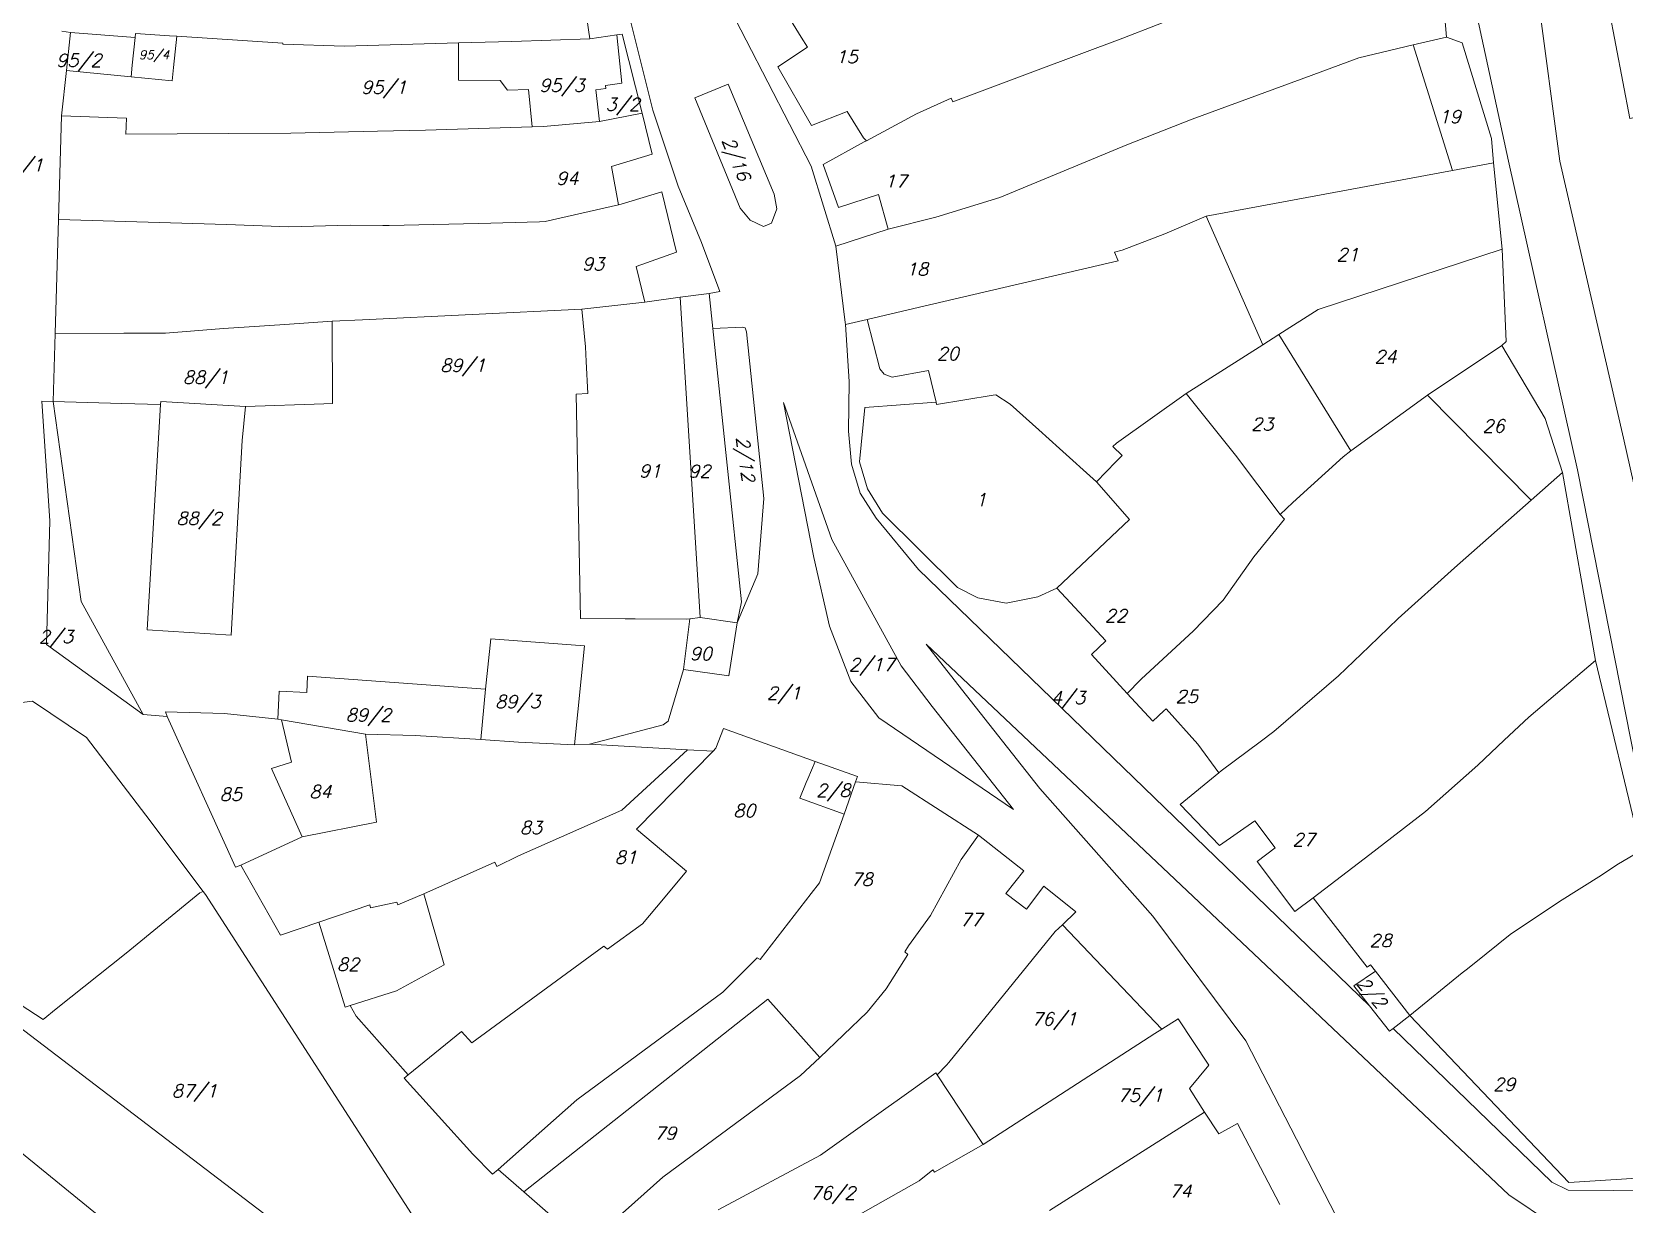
# Model space of a CAD drawing. Header units: millimetres. Extents: x -626414 to -622734, y -1174816 to -1171998.
# Drawn here: x -625146.1 to -624936.7, y -1173873.7 to -1173719.5 of the extents above; entities that cross this region are included whole.
import ezdxf
from ezdxf.enums import TextEntityAlignment as Align

# ---------------------------------------------------------------- set-up
doc = ezdxf.new("R2010")
doc.units = ezdxf.units.MM
doc.layers.add('Dobrinsko_hranice parcel', color=7, linetype='Continuous', lineweight=0)
doc.layers.add('Dobrinsko_parcelní čísla', color=7, linetype='Continuous', lineweight=0)
doc.styles.add('Style-ITALICS', font='ITALICS.shx')

msp = doc.modelspace()

# ---------------------------------------------------------------- linework, layer by layer
at = {"layer": 'Dobrinsko_hranice parcel', "color": 7, "linetype": 'Continuous', "lineweight": 13}
for p, q in [((-625064.46, -1173729.78), (-625075.01, -1173687.32)), ((-625069.65, -1173686.74), (-625043.6, -1173737.18)), ((-624958.96, -1173703.88), (-624951.89, -1173736.52)), ((-624945.16, -1173736.5), (-624949.59, -1173703.2)), ((-624981.87, -1173712.22), (-625002.63, -1173720.32)), ((-624960.08, -1173720.17), (-624960.73, -1173712.59)), ((-625072.71, -1173720.41), (-625073.55, -1173714.77)), ((-625047.18, -1173716.53), (-625044.92, -1173720.18)), ((-625142.15, -1173719.4), (-625141.04, -1173719.58)), ((-625141.04, -1173719.58), (-625141.57, -1173724.58)), ((-625141.04, -1173719.58), (-625132.51, -1173720.23)), ((-625132.9, -1173723.87), (-625132.51, -1173720.23)), ((-625132.51, -1173720.23), (-625132.47, -1173719.73)), ((-625132.47, -1173719.73), (-625128, -1173720.02)), ((-625128, -1173720.02), (-625127.06, -1173720.08)), ((-625127.47, -1173724.2), (-625127.06, -1173720.08)), ((-625127.06, -1173720.08), (-625113.1, -1173721)), ((-625113.1, -1173721), (-625113.11, -1173721.1)), ((-625113.11, -1173721.1), (-625105.01, -1173721.39)), ((-625105.01, -1173721.39), (-625089.98, -1173720.95)), ((-625090.01, -1173725.86), (-625089.98, -1173720.95)), ((-625089.98, -1173720.95), (-625083, -1173720.75)), ((-625083, -1173720.75), (-625072.71, -1173720.41)), ((-625069.19, -1173719.89), (-625072.71, -1173720.41)), ((-625068.51, -1173726.23), (-625069.19, -1173719.89)), ((-625044.11, -1173721.5), (-625048, -1173724.09)), ((-625044.92, -1173720.18), (-625044.11, -1173721.5)), ((-625002.63, -1173720.32), (-625014.12, -1173724.61)), ((-624964.46, -1173721.21), (-624971.6, -1173722.92)), ((-624960.08, -1173720.17), (-624964.46, -1173721.21)), ((-624964.46, -1173721.21), (-624959.28, -1173737.72)), ((-624958.02, -1173720.92), (-624960.08, -1173720.17)), ((-624954.15, -1173733.54), (-624958.02, -1173720.92)), ((-624971.6, -1173722.92), (-624977.87, -1173725.23)), ((-625141.57, -1173724.58), (-625142.2, -1173730.54)), ((-625141.57, -1173724.58), (-625133.07, -1173725.4)), ((-625133.07, -1173725.4), (-625132.9, -1173723.87)), ((-625133.07, -1173725.4), (-625127.64, -1173725.93)), ((-625127.64, -1173725.93), (-625127.47, -1173724.2)), ((-625048, -1173724.09), (-625043.58, -1173731.8)), ((-625014.12, -1173724.61), (-625024.99, -1173728.68)), ((-624977.87, -1173725.23), (-624993.53, -1173730.96)), ((-625071.44, -1173731.29), (-625071.92, -1173727.11)), ((-625068.51, -1173726.23), (-625070.68, -1173726.57)), ((-625061.09, -1173739.81), (-625064.46, -1173729.78)), ((-625043.58, -1173731.8), (-625038.88, -1173729.95)), ((-625038.88, -1173729.95), (-625036.73, -1173733.43)), ((-625025.2, -1173728.22), (-625029.78, -1173730.26)), ((-625024.99, -1173728.68), (-625025.2, -1173728.22)), ((-625142.2, -1173730.54), (-625142.6, -1173744.16)), ((-625142.2, -1173730.54), (-625133.65, -1173730.83)), ((-625133.65, -1173730.83), (-625133.75, -1173732.96)), ((-625094.34, -1173732.41), (-625080.31, -1173731.99)), ((-625080.31, -1173731.99), (-625078.82, -1173731.94)), ((-625078.82, -1173731.94), (-625071.44, -1173731.29)), ((-625065.86, -1173730.21), (-625071.44, -1173731.29)), ((-625064.51, -1173735.6), (-625065.86, -1173730.21)), ((-625029.78, -1173730.26), (-625036.35, -1173733.81)), ((-624993.53, -1173730.96), (-625002.11, -1173734.37)), ((-625133.75, -1173732.96), (-625120.25, -1173732.85)), ((-625120.25, -1173732.85), (-625112.07, -1173732.81)), ((-625112.07, -1173732.81), (-625100.66, -1173732.56)), ((-625100.66, -1173732.56), (-625094.34, -1173732.41)), ((-625036.65, -1173733.98), (-625042.03, -1173736.95)), ((-625036.73, -1173733.43), (-625036.35, -1173733.81)), ((-625036.35, -1173733.81), (-625036.65, -1173733.98)), ((-624953.88, -1173736.72), (-624954.15, -1173733.54)), ((-625069.89, -1173737.19), (-625064.51, -1173735.6)), ((-625002.11, -1173734.37), (-625008.57, -1173737.04)), ((-625068.95, -1173742.23), (-625069.89, -1173737.19)), ((-625043.6, -1173737.18), (-625040.37, -1173747.68)), ((-625042.03, -1173736.95), (-625040.04, -1173742.59)), ((-625008.57, -1173737.04), (-625018.81, -1173741.29)), ((-624959.28, -1173737.72), (-624991.68, -1173743.75)), ((-624953.88, -1173736.72), (-624959.28, -1173737.72)), ((-624952.76, -1173748.1), (-624953.88, -1173736.72)), ((-624951.89, -1173736.52), (-624942.82, -1173777.11)), ((-624936.78, -1173772.92), (-624945.16, -1173736.5)), ((-625058.06, -1173747.21), (-625061.09, -1173739.81)), ((-625078.59, -1173744.42), (-625068.95, -1173742.23)), ((-625068.59, -1173742.15), (-625068.95, -1173742.23)), ((-625063.28, -1173740.52), (-625068.59, -1173742.15)), ((-625061.31, -1173748.48), (-625063.28, -1173740.52)), ((-625040.04, -1173742.59), (-625034.76, -1173740.88)), ((-625034.76, -1173740.88), (-625033.5, -1173745.46)), ((-625018.81, -1173741.29), (-625027.21, -1173743.85)), ((-625142.6, -1173744.16), (-625143.03, -1173759.18)), ((-625142.6, -1173744.16), (-625120.52, -1173744.85)), ((-625087.38, -1173744.71), (-625079.34, -1173744.5)), ((-625079.34, -1173744.5), (-625078.59, -1173744.42)), ((-625027.21, -1173743.85), (-625033.5, -1173745.46)), ((-624991.68, -1173743.75), (-624997.11, -1173746.05)), ((-624991.68, -1173743.75), (-624984.23, -1173760.65)), ((-625120.52, -1173744.85), (-625112.33, -1173745.12)), ((-625112.33, -1173745.12), (-625104.23, -1173744.9)), ((-625104.23, -1173744.9), (-625099.96, -1173744.97)), ((-625099.96, -1173744.97), (-625099.11, -1173744.96)), ((-625099.11, -1173744.96), (-625087.38, -1173744.71)), ((-625033.5, -1173745.46), (-625040.37, -1173747.68)), ((-624997.11, -1173746.05), (-625002.72, -1173748.22)), ((-625066.63, -1173750.38), (-625061.31, -1173748.48)), ((-625055.62, -1173753.64), (-625058.06, -1173747.21)), ((-625040.37, -1173747.68), (-625039.13, -1173757.72)), ((-625002.72, -1173748.22), (-625003.73, -1173748.48)), ((-625003.26, -1173749.6), (-625003.73, -1173748.48)), ((-624952.76, -1173748.1), (-624976.92, -1173756.01)), ((-624952.21, -1173760.22), (-624952.76, -1173748.1)), ((-625065.51, -1173755.06), (-625066.63, -1173750.38)), ((-625030.11, -1173755.89), (-625003.26, -1173749.6)), ((-625073.76, -1173755.99), (-625065.51, -1173755.06)), ((-625060.85, -1173754.39), (-625065.51, -1173755.06)), ((-625057.03, -1173753.89), (-625060.85, -1173754.39)), ((-625060.85, -1173754.39), (-625058.2, -1173796.52)), ((-625055.62, -1173753.64), (-625057.03, -1173753.89)), ((-625057.03, -1173753.89), (-625056.55, -1173758.51)), ((-625102.64, -1173757.37), (-625073.76, -1173755.99)), ((-625073.76, -1173755.99), (-625073.31, -1173760.93)), ((-625036.24, -1173757.33), (-625030.11, -1173755.89)), ((-624976.92, -1173756.01), (-624982.13, -1173759.31)), ((-625143.03, -1173759.18), (-625143.29, -1173768.12)), ((-625143.03, -1173759.18), (-625134.01, -1173759.15)), ((-625134.01, -1173759.15), (-625128.52, -1173759.13)), ((-625128.52, -1173759.13), (-625120.92, -1173758.51)), ((-625120.92, -1173758.51), (-625117.51, -1173758.31)), ((-625117.51, -1173758.31), (-625112.83, -1173757.97)), ((-625112.83, -1173757.97), (-625106.6, -1173757.56)), ((-625106.6, -1173757.56), (-625102.64, -1173757.37)), ((-625106.6, -1173757.56), (-625106.58, -1173768.4)), ((-625052.67, -1173758.32), (-625056.55, -1173758.51)), ((-625056.55, -1173758.51), (-625052.8, -1173794.48)), ((-625052.67, -1173758.32), (-625052.32, -1173758.42)), ((-625052.32, -1173758.42), (-625052.13, -1173758.96)), ((-625049.86, -1173780.89), (-625052.13, -1173758.96)), ((-625039.13, -1173757.72), (-625039.11, -1173758)), ((-625039.11, -1173758), (-625036.24, -1173757.33)), ((-625039.11, -1173758), (-625038.62, -1173765.49)), ((-625036.24, -1173757.33), (-625034.57, -1173763.81)), ((-624982.13, -1173759.31), (-624984.23, -1173760.65)), ((-624982.13, -1173759.31), (-624972.66, -1173774.61)), ((-625073.31, -1173760.93), (-625073.21, -1173762.86)), ((-624984.23, -1173760.65), (-624994.32, -1173767.05)), ((-624952.77, -1173760.74), (-624962.55, -1173767.27)), ((-624952.77, -1173760.74), (-624952.21, -1173760.22)), ((-624947.1, -1173770.36), (-624952.77, -1173760.74)), ((-625073.21, -1173762.86), (-625072.99, -1173767.08)), ((-625038.62, -1173765.49), (-625038.69, -1173772.04)), ((-625034.57, -1173763.81), (-625034.02, -1173764.54)), ((-625034.02, -1173764.54), (-625032.98, -1173764.91)), ((-625032.98, -1173764.91), (-625028.18, -1173764.04)), ((-625028.18, -1173764.04), (-625027.19, -1173768.2)), ((-625072.99, -1173767.08), (-625074.52, -1173767.16)), ((-625074.52, -1173767.16), (-625073.95, -1173796.65)), ((-625027.12, -1173768.5), (-625019.67, -1173767.28)), ((-625019.67, -1173767.28), (-625019.32, -1173767.22)), ((-625019.32, -1173767.22), (-625017.45, -1173768.46)), ((-624994.32, -1173767.05), (-625003.46, -1173773.62)), ((-624994.32, -1173767.05), (-624987.83, -1173775.18)), ((-624962.55, -1173767.27), (-624972.66, -1173774.61)), ((-624962.55, -1173767.27), (-624948.91, -1173781.09)), ((-625134.27, -1173768.38), (-625143.29, -1173768.12)), ((-625143.29, -1173768.12), (-625139.64, -1173794.42)), ((-625129.18, -1173768.5), (-625134.27, -1173768.38)), ((-625129.18, -1173768.5), (-625130.95, -1173798.16)), ((-625129.18, -1173768.5), (-625129.15, -1173768.1)), ((-625118.02, -1173768.79), (-625129.15, -1173768.1)), ((-625118.43, -1173773.26), (-625118.02, -1173768.79)), ((-625107.7, -1173768.44), (-625118.02, -1173768.79)), ((-625106.58, -1173768.4), (-625107.7, -1173768.44)), ((-625037.25, -1173776.06), (-625036.55, -1173768.92)), ((-625036.55, -1173768.92), (-625027.19, -1173768.2)), ((-625027.19, -1173768.2), (-625027.12, -1173768.5)), ((-625017.45, -1173768.46), (-625013.66, -1173771.86)), ((-625013.66, -1173771.86), (-625010.97, -1173774.29)), ((-624944.79, -1173777.45), (-624947.1, -1173770.36)), ((-625119.91, -1173798.84), (-625118.43, -1173773.26)), ((-625038.69, -1173772.04), (-625038.3, -1173776.38)), ((-625003.46, -1173773.62), (-625003.95, -1173774.04)), ((-624933.69, -1173786.81), (-624936.78, -1173772.92)), ((-625036.23, -1173779.6), (-625037.25, -1173776.06)), ((-625010.97, -1173774.29), (-625006.11, -1173778.7)), ((-625003.56, -1173776.04), (-625006.11, -1173778.7)), ((-625003.95, -1173774.04), (-625002.73, -1173775.23)), ((-625002.73, -1173775.23), (-625003.56, -1173776.04)), ((-624987.83, -1173775.18), (-624981.94, -1173782.98)), ((-624973.67, -1173775.38), (-624980.28, -1173781.39)), ((-624972.66, -1173774.61), (-624973.67, -1173775.38)), ((-625038.3, -1173776.38), (-625037.16, -1173780.18)), ((-624944.79, -1173777.45), (-624948.91, -1173781.09)), ((-624940.48, -1173802.2), (-624944.79, -1173777.45)), ((-624942.82, -1173777.11), (-624933, -1173826.82)), ((-625037.16, -1173780.18), (-625035.08, -1173783.46)), ((-625034.24, -1173782.8), (-625036.23, -1173779.6)), ((-625006.11, -1173778.7), (-625001.76, -1173783.63)), ((-625050.65, -1173790.79), (-625049.86, -1173780.89)), ((-624980.28, -1173781.39), (-624981.94, -1173782.98)), ((-624948.91, -1173781.09), (-624959, -1173790)), ((-625143.74, -1173783.81), (-625144.2, -1173800.1)), ((-625035.08, -1173783.46), (-625029.5, -1173790.23)), ((-625024.38, -1173792.57), (-625034.24, -1173782.8)), ((-625001.76, -1173783.63), (-625011.32, -1173792.67)), ((-624981.36, -1173783.58), (-624985.4, -1173788.54)), ((-624981.94, -1173782.98), (-624981.36, -1173783.58)), ((-624985.4, -1173788.54), (-624989.44, -1173794.25)), ((-625029.5, -1173790.23), (-624970.17, -1173847.61)), ((-624959, -1173790), (-624966.4, -1173796.66)), ((-625050.65, -1173790.79), (-625053.37, -1173797.25)), ((-625021.71, -1173793.93), (-625024.38, -1173792.57)), ((-625011.32, -1173792.67), (-625013.8, -1173793.83)), ((-625011.32, -1173792.67), (-625007.17, -1173797.11)), ((-625139.64, -1173794.42), (-625131.45, -1173809.31)), ((-625052.8, -1173794.48), (-625053.37, -1173797.25)), ((-625017.98, -1173794.65), (-625021.71, -1173793.93)), ((-625013.8, -1173793.83), (-625017.98, -1173794.65)), ((-624989.44, -1173794.25), (-624993.4, -1173798.32)), ((-625073.95, -1173796.65), (-625068.09, -1173796.7)), ((-625068.09, -1173796.7), (-625066.76, -1173796.71)), ((-625066.76, -1173796.71), (-625060.08, -1173796.76)), ((-625059.58, -1173796.7), (-625060.41, -1173803.38)), ((-625060.08, -1173796.76), (-625059.58, -1173796.7)), ((-625059.58, -1173796.7), (-625058.2, -1173796.52)), ((-625058.2, -1173796.52), (-625053.37, -1173797.25)), ((-624966.4, -1173796.66), (-624970.23, -1173800.35)), ((-625130.95, -1173798.16), (-625119.91, -1173798.84)), ((-625053.37, -1173797.25), (-625054.46, -1173804.19)), ((-625007.17, -1173797.11), (-625004.86, -1173799.58)), ((-624993.4, -1173798.32), (-625000.17, -1173804.6)), ((-625144.2, -1173800.1), (-625131.45, -1173809.31)), ((-625086.44, -1173805.98), (-625085.73, -1173799.32)), ((-625085.73, -1173799.32), (-625073.43, -1173800.26)), ((-625073.43, -1173800.26), (-625074.75, -1173813.28)), ((-625004.86, -1173799.58), (-625006.77, -1173801.4)), ((-624970.23, -1173800.35), (-624974.27, -1173804.2)), ((-625006.77, -1173801.4), (-625002.05, -1173806.51)), ((-624940.48, -1173802.2), (-624949.23, -1173809.65)), ((-624934.46, -1173827.2), (-624940.48, -1173802.2)), ((-625109.95, -1173806.38), (-625109.85, -1173804.25)), ((-625109.85, -1173804.25), (-625086.44, -1173805.98)), ((-625060.41, -1173803.38), (-625062.42, -1173810.17)), ((-625054.46, -1173804.19), (-625060.41, -1173803.38)), ((-625000.32, -1173804.73), (-625002.05, -1173806.51)), ((-625000.17, -1173804.6), (-625000.32, -1173804.73)), ((-624974.27, -1173804.2), (-624982.78, -1173811.55)), ((-625113.78, -1173809.92), (-625113.59, -1173806.22)), ((-625113.59, -1173806.22), (-625109.95, -1173806.38)), ((-625086.44, -1173805.98), (-625087.06, -1173812.59)), ((-625002.05, -1173806.51), (-624998.68, -1173810.15)), ((-625146.04, -1173807.53), (-625158.45, -1173809.07)), ((-625138.92, -1173812.31), (-625146.04, -1173807.53)), ((-625128.3, -1173809.54), (-625131.45, -1173809.31)), ((-625120.76, -1173809.17), (-625128.53, -1173808.92)), ((-625128.53, -1173808.92), (-625128.3, -1173809.54)), ((-625128.3, -1173809.54), (-625119.31, -1173829.36)), ((-625113.78, -1173809.92), (-625120.76, -1173809.17)), ((-624998.68, -1173810.15), (-624997.22, -1173808.8)), ((-624997.22, -1173808.8), (-624996.93, -1173808.53)), ((-624996.93, -1173808.53), (-624992.77, -1173813.18)), ((-625113.29, -1173810), (-625113.78, -1173809.92)), ((-625102.22, -1173811.87), (-625113.29, -1173810)), ((-625111.98, -1173815.58), (-625113.29, -1173810)), ((-625063.1, -1173810.66), (-625072.77, -1173813.21)), ((-625062.42, -1173810.17), (-625063.1, -1173810.66)), ((-625056.15, -1173813.72), (-625055.15, -1173811.13)), ((-625055.15, -1173811.13), (-625043.11, -1173815.46)), ((-624984.57, -1173812.89), (-624982.78, -1173811.55)), ((-624949.23, -1173809.65), (-624952.47, -1173812.69)), ((-625131.1, -1173822.53), (-625138.92, -1173812.31)), ((-625095.71, -1173812.06), (-625102.22, -1173811.87)), ((-625100.78, -1173823.45), (-625102.22, -1173811.87)), ((-625087.06, -1173812.59), (-625095.71, -1173812.06)), ((-625082.13, -1173812.94), (-625087.06, -1173812.59)), ((-625074.75, -1173813.28), (-625082.13, -1173812.94)), ((-625072.77, -1173813.21), (-625074.75, -1173813.28)), ((-625072.77, -1173813.21), (-625059.89, -1173813.96)), ((-625056.52, -1173814.12), (-625056.15, -1173813.72)), ((-624992.77, -1173813.18), (-624990.02, -1173816.97)), ((-624989.69, -1173816.72), (-624984.57, -1173812.89)), ((-624952.47, -1173812.69), (-624955.93, -1173815.94)), ((-625114.59, -1173816.38), (-625111.98, -1173815.58)), ((-625068.5, -1173821.89), (-625059.89, -1173813.96)), ((-625066.6, -1173824.39), (-625056.52, -1173814.12)), ((-625059.89, -1173813.96), (-625056.52, -1173814.12)), ((-625043.11, -1173815.46), (-625044.08, -1173817.77)), ((-625110.56, -1173825.4), (-625114.59, -1173816.38)), ((-625044.08, -1173817.77), (-625044.28, -1173818.25)), ((-624990.02, -1173816.97), (-624995.1, -1173821.14)), ((-624990.02, -1173816.97), (-624989.69, -1173816.72)), ((-624955.93, -1173815.94), (-624962.84, -1173822.06)), ((-625044.28, -1173818.25), (-625045.13, -1173820.29)), ((-625039.28, -1173822.4), (-625037.77, -1173818.16)), ((-625037.77, -1173818.16), (-625031.69, -1173818.68)), ((-625031.69, -1173818.68), (-625021.61, -1173825.17)), ((-625082.09, -1173827.89), (-625068.5, -1173821.89)), ((-625045.13, -1173820.29), (-625039.28, -1173822.4)), ((-624995.1, -1173821.14), (-624989.93, -1173826.53)), ((-624962.84, -1173822.06), (-624970.14, -1173827.71)), ((-625123.56, -1173832.59), (-625131.1, -1173822.53)), ((-625110.56, -1173825.4), (-625100.78, -1173823.45)), ((-625042.53, -1173831.45), (-625039.28, -1173822.4)), ((-624989.93, -1173826.53), (-624985.26, -1173823.27)), ((-624985.26, -1173823.27), (-624982.59, -1173826.84)), ((-625118.63, -1173829.11), (-625110.56, -1173825.4)), ((-625060, -1173829.89), (-625066.6, -1173824.39)), ((-625023.88, -1173828.37), (-625021.61, -1173825.17)), ((-625021.61, -1173825.17), (-625015.63, -1173829.84)), ((-625100.71, -1173886.27), (-625178.71, -1173826.8)), ((-625084.95, -1173829.27), (-625082.09, -1173827.89)), ((-625027.92, -1173835.72), (-625023.88, -1173828.37)), ((-624982.59, -1173826.84), (-624984.98, -1173828.63)), ((-624970.14, -1173827.71), (-624977.61, -1173833.4)), ((-624934.46, -1173827.2), (-624937.66, -1173829.06)), ((-625119.31, -1173829.36), (-625118.63, -1173829.11)), ((-625118.63, -1173829.11), (-625113.43, -1173838.33)), ((-625094.58, -1173832.87), (-625085.22, -1173828.72)), ((-625085.22, -1173828.72), (-625084.95, -1173829.27)), ((-625063.05, -1173833.52), (-625060, -1173829.89)), ((-625015.63, -1173829.84), (-625018.01, -1173832.85)), ((-624984.98, -1173828.63), (-624980.01, -1173835.22)), ((-624939.67, -1173830.43), (-624945.21, -1173833.91)), ((-624937.66, -1173829.06), (-624939.67, -1173830.43)), ((-625190.94, -1173831.55), (-625107.74, -1173899.31)), ((-625123.56, -1173832.59), (-625124.02, -1173832.76)), ((-625123.28, -1173832.97), (-625123.56, -1173832.59)), ((-625043.61, -1173832.85), (-625042.53, -1173831.45)), ((-625015.31, -1173834.91), (-625013.04, -1173831.86)), ((-625013.04, -1173831.86), (-625008.82, -1173835.26)), ((-625124.02, -1173832.76), (-625133.7, -1173840.68)), ((-625095.32, -1173876.33), (-625123.28, -1173832.97)), ((-625108.39, -1173836.61), (-625101.68, -1173834.31)), ((-625101.68, -1173834.31), (-625101.56, -1173834.71)), ((-625101.56, -1173834.71), (-625098.13, -1173833.96)), ((-625098.13, -1173833.96), (-625097.97, -1173834.33)), ((-625097.97, -1173834.33), (-625094.58, -1173832.87)), ((-625091.87, -1173842.21), (-625094.58, -1173832.87)), ((-625065.82, -1173836.85), (-625063.05, -1173833.52)), ((-625050.32, -1173841.54), (-625043.61, -1173832.85)), ((-625018.01, -1173832.85), (-625015.31, -1173834.91)), ((-624980.01, -1173835.22), (-624977.61, -1173833.4)), ((-624977.61, -1173833.4), (-624970.49, -1173842.52)), ((-624945.21, -1173833.91), (-624951.69, -1173838.25)), ((-625113.43, -1173838.33), (-625108.39, -1173836.61)), ((-625108.39, -1173836.61), (-625104.89, -1173847.78)), ((-625030.83, -1173839.74), (-625027.92, -1173835.72)), ((-625008.82, -1173835.26), (-625010.55, -1173836.95)), ((-625070.4, -1173840.17), (-625065.82, -1173836.85)), ((-625025.53, -1173855.09), (-625011.54, -1173837.84)), ((-625011.54, -1173837.84), (-625010.55, -1173836.95)), ((-625010.55, -1173836.95), (-624997.49, -1173850.68)), ((-624951.69, -1173838.25), (-624956.41, -1173842.03)), ((-625133.7, -1173840.68), (-625142.91, -1173848.03)), ((-625088.25, -1173852.5), (-625070.9, -1173839.75)), ((-625070.9, -1173839.75), (-625070.4, -1173840.17)), ((-625033.76, -1173845.4), (-625030.89, -1173840.86)), ((-625031.32, -1173840.5), (-625030.83, -1173839.74)), ((-625030.89, -1173840.86), (-625031.32, -1173840.5)), ((-625144.63, -1173849.4), (-625155.75, -1173842.2)), ((-625098.14, -1173845.63), (-625091.87, -1173842.21)), ((-625055.25, -1173845.8), (-625050.7, -1173841.32)), ((-625050.7, -1173841.32), (-625050.32, -1173841.54)), ((-624969.41, -1173843.05), (-624972.23, -1173844.97)), ((-624970.49, -1173842.52), (-624970.07, -1173842.21)), ((-624970.07, -1173842.21), (-624969.41, -1173843.05)), ((-624969.41, -1173843.05), (-624964.88, -1173848.88)), ((-624957.46, -1173842.86), (-624958.01, -1173843.29)), ((-624956.41, -1173842.03), (-624957.46, -1173842.86)), ((-624972.23, -1173844.97), (-624970.17, -1173847.61)), ((-624958.01, -1173843.29), (-624964.88, -1173848.88)), ((-625104.24, -1173847.57), (-625098.14, -1173845.63)), ((-625049.33, -1173846.75), (-625081.39, -1173872.09)), ((-625074.42, -1173860), (-625055.25, -1173845.8)), ((-625042.49, -1173854.42), (-625049.33, -1173846.75)), ((-625036.25, -1173848.44), (-625033.76, -1173845.4)), ((-625142.91, -1173848.03), (-625144.63, -1173849.4)), ((-625104.89, -1173847.78), (-625104.24, -1173847.57)), ((-625104.24, -1173847.57), (-625103.48, -1173848.97)), ((-625103.48, -1173848.97), (-625096.61, -1173856.69)), ((-625042.49, -1173854.42), (-625036.25, -1173848.44)), ((-624997.49, -1173850.68), (-624995.37, -1173849.31)), ((-624995.37, -1173849.31), (-624991.33, -1173855.42)), ((-624970.17, -1173847.61), (-624967.56, -1173850.97)), ((-624967.08, -1173850.6), (-624964.88, -1173848.88)), ((-624964.88, -1173848.88), (-624943.97, -1173870.84)), ((-625096.61, -1173856.69), (-625089.6, -1173850.98)), ((-625089.6, -1173850.98), (-625088.25, -1173852.5)), ((-625020.98, -1173865.84), (-624998.42, -1173851.24)), ((-624998.42, -1173851.24), (-624997.49, -1173850.68)), ((-624967.56, -1173850.97), (-624967.08, -1173850.6)), ((-624967.08, -1173850.6), (-624946.2, -1173870.8)), ((-625045.04, -1173856.79), (-625042.49, -1173854.42)), ((-625027.05, -1173856.69), (-625025.83, -1173855.44)), ((-625025.83, -1173855.44), (-625025.53, -1173855.09)), ((-624991.33, -1173855.42), (-624993.87, -1173858.49)), ((-625096.61, -1173856.69), (-625097.13, -1173857.12)), ((-625097.13, -1173857.12), (-625088.1, -1173867.12)), ((-625063.12, -1173870.17), (-625045.04, -1173856.79)), ((-625032.31, -1173860.05), (-625027.22, -1173856.43)), ((-625027.22, -1173856.43), (-625027.05, -1173856.69)), ((-625027.05, -1173856.69), (-625020.98, -1173865.84)), ((-624993.87, -1173858.49), (-624991.9, -1173861.62)), ((-625084.77, -1173869.15), (-625074.42, -1173860)), ((-625042.4, -1173867.25), (-625033.5, -1173860.9)), ((-625033.5, -1173860.9), (-625032.31, -1173860.05)), ((-624996.95, -1173864.81), (-624991.9, -1173861.62)), ((-624991.9, -1173861.62), (-624990, -1173864.45)), ((-624990, -1173864.45), (-624987.57, -1173863.11)), ((-624987.57, -1173863.11), (-624982, -1173873.76)), ((-625027.38, -1173869.48), (-625020.98, -1173865.84)), ((-625012.29, -1173874.52), (-624996.95, -1173864.81)), ((-625088.1, -1173867.12), (-625085.55, -1173869.76)), ((-625055.87, -1173874.43), (-625042.4, -1173867.25)), ((-625085.55, -1173869.76), (-625084.77, -1173869.15)), ((-625084.77, -1173869.15), (-625081.39, -1173872.09)), ((-625073.26, -1173879.17), (-625063.12, -1173870.17)), ((-625029.4, -1173870.63), (-625027.62, -1173869.18)), ((-625027.62, -1173869.18), (-625027.38, -1173869.48)), ((-624924.26, -1173869.65), (-624943.97, -1173870.84)), ((-625081.39, -1173872.09), (-625073.26, -1173879.17)), ((-625038.88, -1173875.97), (-625029.4, -1173870.63)), ((-624946.2, -1173870.8), (-624944.08, -1173871.88)), ((-624944.08, -1173871.88), (-624923.74, -1173872.01))]:
    msp.add_line(p, q, dxfattribs=at)
at = {"layer": 'Dobrinsko_hranice parcel', "color": 7, "linetype": 'Continuous', "lineweight": 13, "flags": 128}
for points in [[(-624919.94, -1173728.47), (-624920.15, -1173727.49), (-624935.96, -1173730.87), (-624938.73, -1173716.41), (-624935.61, -1173715.81)], [(-625069.19, -1173719.89), (-625068.48, -1173719.79), (-625065.86, -1173730.21)], [(-625080.31, -1173731.99), (-625080.8, -1173727.08), (-625083.54, -1173727.15), (-625084.53, -1173725.87), (-625090.01, -1173725.86)], [(-625070.68, -1173726.57), (-625070.64, -1173726.96), (-625071.92, -1173727.11)], [(-625058.92, -1173728.16), (-625054.54, -1173726.36), (-625048.48, -1173740.84), (-625048.13, -1173742.77), (-625048.84, -1173744.65), (-625049.88, -1173745.08), (-625051.66, -1173744.27), (-625052.97, -1173742.67), (-625058.92, -1173728.16)], [(-625143.29, -1173768.12), (-625144.79, -1173768.08), (-625143.74, -1173783.81)], [(-625047.27, -1173768.26), (-625043.25, -1173788.66), (-625041.2, -1173797.69), (-625038.41, -1173804.96), (-625034.73, -1173809.75), (-625017.02, -1173821.79), (-625027.72, -1173808.22), (-625031.8, -1173802.91), (-625040.9, -1173786.27), (-625047.27, -1173768.26)], [(-624922.74, -1173960.18), (-624923.79, -1173960.69), (-624970.21, -1173883.81), (-624986.45, -1173852.21), (-624998.68, -1173835.82), (-625013.56, -1173819.03), (-625023.83, -1173805.98), (-625028.49, -1173800.04), (-624951.86, -1173872.49), (-624946.11, -1173876.33), (-624938.77, -1173877.23), (-624921.4, -1173876.9)], [(-625043.11, -1173815.46), (-625037.52, -1173817.47), (-625037.77, -1173818.16)]]:
    msp.add_lwpolyline(points, dxfattribs=at)

# ---------------------------------------------------------------- texts
at = {"layer": 'Dobrinsko_parcelní čísla', "color": 7, "linetype": 'Continuous', "lineweight": 0, "style": 'Style-ITALICS'}
for s, height, p in [('95/2', 1.7, (-625139.92, -1173724.085)), ('95/4', 1.139, (-625130.037, -1173723.074)), ('15', 1.7, (-625038.96, -1173723.625)), ('95/1', 1.7, (-625099.81, -1173727.635)), ('95/3', 1.7, (-625076.397, -1173727.385)), ('3/2', 1.7, (-625068.41, -1173729.875)), ('19', 1.7, (-624959.63, -1173731.485)), ('2/1', 1.7, (-625146.865, -1173737.875)), ('94', 1.7, (-625075.7, -1173739.595)), ('17', 1.7, (-625032.52, -1173739.985)), ('21', 1.7, (-624973.06, -1173749.645)), ('93', 1.7, (-625072.3, -1173750.865)), ('18', 1.7, (-625029.69, -1173751.555)), ('20', 1.7, (-625025.65, -1173762.665)), ('24', 1.7, (-624968.09, -1173763.065)), ('89/1', 1.7, (-625089.42, -1173764.225)), ('88/1', 1.7, (-625123.256, -1173765.785)), ('23', 1.7, (-624984.29, -1173771.945)), ('26', 1.7, (-624953.87, -1173772.185)), ('91', 1.7, (-625064.81, -1173778.105)), ('92', 1.7, (-625058.32, -1173778.135)), ('1', 1.7, (-625021.3, -1173781.885)), ('88/2', 1.7, (-625124.114, -1173784.355)), ('22', 1.7, (-625003.55, -1173797.145)), ('2/3', 1.7, (-625142.94, -1173799.895)), ('90', 1.7, (-625058.13, -1173802.125)), ('2/17', 1.7, (-625035.666, -1173803.575)), ('2/1', 1.7, (-625047.21, -1173807.335)), ('89/3', 1.7, (-625082.2, -1173808.465)), ('4/3', 1.7, (-625009.83, -1173807.915)), ('25', 1.7, (-624994.23, -1173807.775)), ('89/2', 1.7, (-625101.84, -1173810.215)), ('85', 1.7, (-625119.95, -1173820.635)), ('84', 1.7, (-625108.16, -1173820.305)), ('2/8', 1.7, (-625040.717, -1173820.125)), ('80', 1.7, (-625052.4, -1173822.795)), ('83', 1.7, (-625080.47, -1173825.015)), ('27', 1.7, (-624978.85, -1173826.595)), ('81', 1.7, (-625067.99, -1173828.935)), ('78', 1.7, (-625036.98, -1173831.825)), ('77', 1.7, (-625022.59, -1173837.145)), ('28', 1.7, (-624968.74, -1173839.875)), ('82', 1.7, (-625104.53, -1173843.015)), ('76/1', 1.7, (-625011.659, -1173850.195)), ('87/1', 1.7, (-625124.72, -1173859.655)), ('29', 1.7, (-624952.48, -1173858.795)), ('75/1', 1.7, (-625000.342, -1173860.245)), ('79', 1.7, (-625062.81, -1173865.215)), ('76/2', 1.7, (-625040.788, -1173873.085)), ('74', 1.7, (-624995.05, -1173872.845))]:
    msp.add_text(s, height=height, dxfattribs=at).set_placement(p, align=Align.CENTER)
for s, rotation, p in [('2/16', 293, (-625054.248, -1173736.518)), ('2/12', 278, (-625053.101, -1173775.794)), ('2/2', 310, (-624970.545, -1173846.423))]:
    msp.add_text(s, height=1.7, rotation=rotation, dxfattribs=at).set_placement(p, align=Align.CENTER)

doc.saveas('drawing.dxf')
